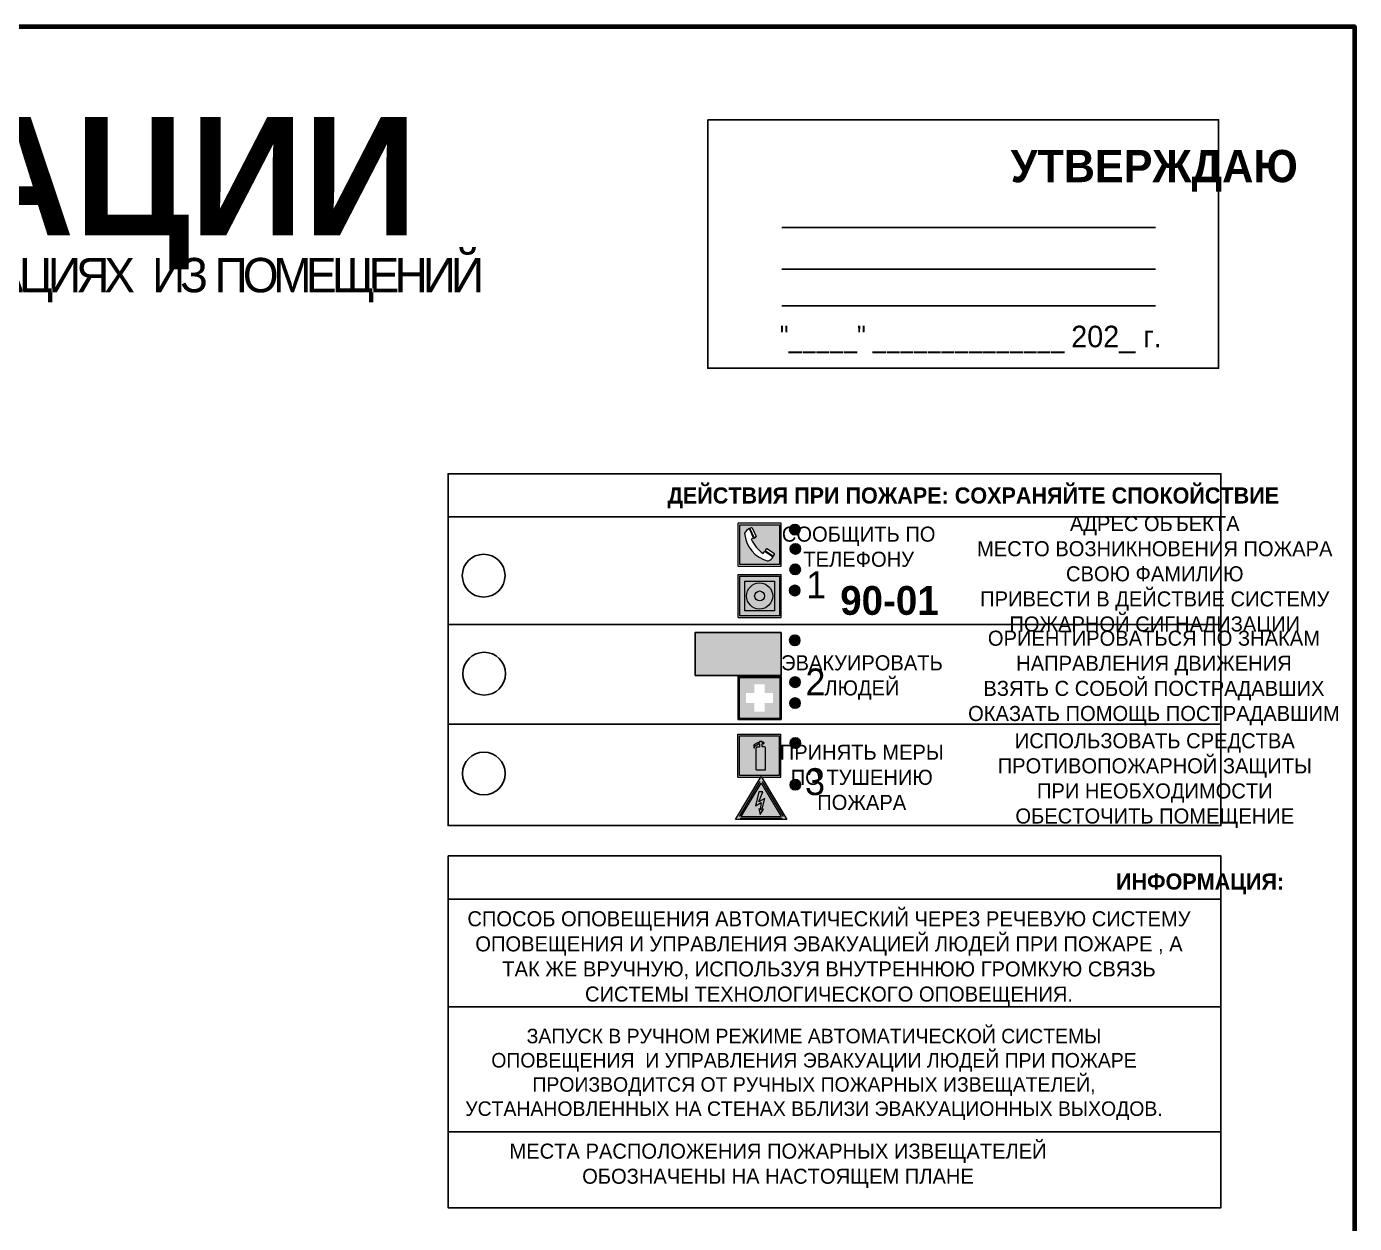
# Model space of a CAD drawing. Header units: millimetres. Extents: x 13810 to 67229, y 12374 to 21950.
# Drawn here: x 29750.9 to 29997.9, y 19256.3 to 19479 of the extents above; entities that cross this region are included whole.
import ezdxf

# ---------------------------------------------------------------- set-up
doc = ezdxf.new("R2010")
doc.units = ezdxf.units.MM
doc.styles.add('обычный', font='arial.ttf')

# ---------------------------------------------------------------- blocks, each defined once
blk = doc.blocks.new('A$C3E6D3DDE')
at = {"lineweight": 5}
h = blk.add_hatch(color=40, dxfattribs=at)
h.paths.add_polyline_path([(24.1, 1.45), (16.46, -11.35), (31.74, -11.35)])
h.paths.add_polyline_path([(24.09, -0.46), (30.03, -10.41), (18.14, -10.41)], flags=16)
h.paths.add_polyline_path([(24.54, -3.08), (23.41, -6.02), (25.13, -5.01), (24.33, -8.5), (24.82, -8.27), (23.79, -9.86), (23.4, -8.04), (23.8, -8.43), (24.04, -6.29), (22.39, -7.25), (23.44, -3.08)], flags=0)
h = blk.add_hatch(color=256, dxfattribs=at)
h.paths.add_polyline_path([(24.37, 0.03, 0.567511), (23.82, 0.03), (17.59, -10.4, 0.582454), (17.86, -10.88), (30.32, -10.88, 0.582149), (30.6, -10.4)])
h.paths.add_polyline_path([(24.09, -0.46), (18.14, -10.41), (30.03, -10.41)], flags=16)
h.paths.add_polyline_path([(24.54, -3.08), (23.41, -6.02), (25.13, -5.01), (24.33, -8.5), (24.82, -8.27), (23.79, -9.86), (23.4, -8.04), (23.8, -8.43), (24.04, -6.29), (22.39, -7.25), (23.44, -3.08)], flags=0)
h = blk.add_hatch(color=40, dxfattribs=at)
h.paths.add_polyline_path([(24.09, -0.46), (18.14, -10.41), (30.03, -10.41)])
h.paths.add_polyline_path([(24.82, -8.27), (23.79, -9.86), (23.4, -8.04), (23.8, -8.43), (24.04, -6.29), (22.39, -7.25), (23.44, -3.08), (24.54, -3.08), (23.41, -6.02), (25.13, -5.01), (24.33, -8.5)], flags=16)
at = {"color": 40, "lineweight": 5}
for p, q in [((16.46, -11.35), (24.1, 1.45)), ((24.1, 1.45), (31.74, -11.35))]:
    blk.add_line(p, q, dxfattribs=at)
at = {"lineweight": 5}
for p, q in [((17.59, -10.4), (23.82, 0.03)), ((24.37, 0.03), (30.6, -10.4)), ((18.14, -10.41), (24.09, -0.46)), ((23.44, -3.08), (22.39, -7.25)), ((23.41, -6.02), (24.54, -3.08)), ((24.54, -3.08), (23.44, -3.08)), ((24.09, -0.46), (30.03, -10.41)), ((22.39, -7.25), (24.04, -6.29)), ((25.13, -5.01), (23.41, -6.02)), ((24.04, -6.29), (23.8, -8.43)), ((24.33, -8.5), (25.13, -5.01)), ((17.86, -10.88), (30.32, -10.88)), ((18.14, -10.41), (30.03, -10.41)), ((23.8, -8.43), (23.4, -8.04)), ((23.4, -8.04), (23.79, -9.86)), ((23.79, -9.86), (24.82, -8.27)), ((24.82, -8.27), (24.33, -8.5))]:
    blk.add_line(p, q, dxfattribs=at)
at = {"color": 50, "lineweight": 5}
blk.add_line((31.74, -11.35), (16.46, -11.35), dxfattribs=at)
blk = doc.blocks.new('A$C456E1F9C')
at = {"lineweight": 5}
h = blk.add_hatch(color=242, dxfattribs=at)
h.paths.add_polyline_path([(0.51, -1.47), (0.51, -13.26), (12.29, -13.26), (12.29, -1.47)])
h.paths.add_polyline_path([(5.42, -4.95, -0.254479), (4.78, -5.4), (3.52, -2.53, -0.209735), (4.23, -2.4)], flags=16)
h.paths.add_polyline_path([(8.53, -8.6), (10.87, -10.17), (10.54, -10.76), (8.03, -9.13, -0.192251)], flags=16)
h.paths.add_polyline_path([(4.61, -5.49, 0.005518), (3.87, -5.72, 0.128647), (7.49, -10.01, 0.00809), (7.83, -9.33), (10.47, -10.97, -0.16736), (8.99, -12.25, -0.327862), (1.95, -3.95, -0.166952), (3.36, -2.62)], flags=16)
at = {"color": 242, "lineweight": 5}
for p, q in [((0, -13.77), (0, -0.97)), ((12.8, -0.97), (0, -0.97)), ((4.61, -5.49), (3.36, -2.62)), ((3.52, -2.53), (4.78, -5.4)), ((4.23, -2.4), (5.42, -4.95)), ((12.8, -13.77), (12.8, -0.97)), ((7.83, -9.33), (10.47, -10.97)), ((8.03, -9.13), (10.54, -10.76)), ((10.81, -10.12), (8.53, -8.6)), ((10.54, -10.76), (10.8, -10.3)), ((10.8, -10.3), (10.81, -10.12)), ((0, -13.77), (12.8, -13.77))]:
    blk.add_line(p, q, dxfattribs=at)
blk.add_lwpolyline([(0.51, -1.47), (12.29, -1.47), (12.29, -13.26), (0.51, -13.26)], close=True, dxfattribs=at)
for centre, radius, start, end in [((4.59, -5.34), 2.99, 114.2845, 152.1974), ((11.12, -3.31), 9.19, 183.9915, 256.6009), ((4.02, -3.27), 0.891, 76.3284, 123.7092), ((14.98, -39.1), 35.17, 107.1487, 108.4135), ((13.86, -0.94), 11.08, 205.5536, 234.8762), ((4.68, -4.59), 0.824, 276.9621, 334.0723), ((-13.31, 0.8), 23.44, 332.5487, 334.4027), ((8.94, -9.5), 0.989, 114.4092, 157.9388), ((7.87, -9.46), 3, 291.9291, 329.9329)]:
    blk.add_arc(centre, radius, start, end, dxfattribs=at)
blk = doc.blocks.new('A$C54414219')
at = {"true_color": 0xffffff}
h = blk.add_hatch(color=7, dxfattribs=at)
h.paths.add_polyline_path([(2.39, -9.45), (2.39, -18.3), (11.23, -18.3), (11.23, -9.45)], flags=0)
h.paths.add_polyline_path([(10.71, -13.87, -1), (2.92, -13.87, -1)], flags=0)
h.paths.add_polyline_path([(8.3, -13.87, -1), (5.33, -13.87, -1)], flags=0)
h.paths.add_polyline_path([(0.41, -7.47), (0.41, -20.27), (13.21, -20.27), (13.21, -7.47)])
h.paths.add_polyline_path([(0.92, -19.77), (12.71, -19.77), (12.71, -7.98), (0.92, -7.98)], flags=16)
h.paths.add_polyline_path([(11.23, -9.45), (11.23, -18.3), (2.39, -18.3), (2.39, -9.45)], flags=0)
at = {"lineweight": 5}
h = blk.add_hatch(color=242, dxfattribs=at)
h.paths.add_polyline_path([(12.71, -7.98), (0.92, -7.98), (0.92, -19.77), (12.71, -19.77)])
h.paths.add_polyline_path([(11.23, -18.3), (2.39, -18.3), (2.39, -9.45), (11.23, -9.45)], flags=16)
h.paths.add_polyline_path([(10.71, -13.87, -1), (2.92, -13.87, -1)], flags=0)
h.paths.add_polyline_path([(8.3, -13.87, -1), (5.33, -13.87, -1)], flags=0)
at = {"true_color": 0xffffff}
h = blk.add_hatch(color=7, dxfattribs=at)
h.paths.add_polyline_path([(2.39, -9.45), (2.39, -18.3), (11.23, -18.3), (11.23, -9.45)])
h.paths.add_polyline_path([(10.71, -13.87, -1), (2.92, -13.87, -1)], flags=16)
h.paths.add_polyline_path([(8.3, -13.87, -1), (5.33, -13.87, -1)], flags=0)
at = {"lineweight": 5}
h = blk.add_hatch(color=242, dxfattribs=at)
h.paths.add_polyline_path([(2.92, -13.87, 1), (10.71, -13.87, 1)])
h.paths.add_polyline_path([(8.3, -13.87, -1), (5.33, -13.87, -1)], flags=16)
at = {"color": 242, "lineweight": 5}
for p, q in [((0.41, -20.27), (0.41, -7.47)), ((0.41, -7.47), (13.21, -7.47)), ((0.41, -7.47), (13.21, -7.47)), ((13.21, -20.27), (13.21, -7.47)), ((0.41, -20.27), (13.21, -20.27))]:
    blk.add_line(p, q, dxfattribs=at)
for points in [[(0.92, -7.98), (12.71, -7.98), (12.71, -19.77), (0.92, -19.77)], [(2.39, -9.45), (11.23, -9.45), (11.23, -18.3), (2.39, -18.3)]]:
    blk.add_lwpolyline(points, close=True, dxfattribs=at)
for radius in [3.89, 1.49]:
    blk.add_circle((6.81, -13.87), radius, dxfattribs=at)
blk = doc.blocks.new('A$C32E8229D')
at = {"true_color": 0xffffff}
blk.add_hatch(color=7, dxfattribs=at).paths.add_polyline_path([(0, 0), (0, -8), (16, -8), (16, 0)])
h = blk.add_hatch(color=126)
h.paths.add_polyline_path([(0.2, -0.2), (15.8, -0.2), (15.8, -7.8), (0.2, -7.8)])
h.paths.add_polyline_path([(13.49, -2.05), (12.08, -2.05), (11.37, -2.63, 0.162397), (11.29, -2.84), (11.29, -3.63), (10.35, -3.63), (10.35, -4.05), (11.68, -4.05), (11.68, -3.48), (12.26, -4.28), (11.29, -5.1), (11.29, -6.78), (11.85, -6.78), (11.85, -5.44), (12.8, -4.64), (12.8, -5.94), (14.46, -5.94), (14.46, -5.39), (13.45, -5.39), (13.45, -3.97), (12.46, -2.59), (13.15, -2.59), (13.69, -3.34), (14.18, -3)], flags=16)
h.paths.add_polyline_path([(10.74, -1.82, 1), (11.8, -1.82, 1)], flags=16)
h.paths.add_polyline_path([(9.39, -3.59), (5.99, -3.59), (6.56, -3.03), (5.91, -3.03), (5.1, -3.83), (5.91, -4.64), (6.56, -4.64), (5.99, -4.09), (9.39, -4.09)], flags=16)
h.paths.add_polyline_path([(4.29, -1.08), (1.72, -1.08), (1.72, -6.6), (4.29, -6.6)], flags=16)
at = {"color": 126}
blk.add_lwpolyline([(16, -8), (0, -8), (0, 0), (16, 0)], close=True, dxfattribs=at)
blk = doc.blocks.new('A$C18900ED3')
h = blk.add_hatch(color=126)
h.paths.add_polyline_path([(-0.18, -0.18), (-7.02, -0.18), (-7.02, -7.02), (-0.18, -7.02)])
h.paths.add_polyline_path([(-5.89, -4.46), (-5.89, -2.77), (-4.46, -2.77), (-4.46, -1.31), (-2.77, -1.31), (-2.77, -2.77), (-1.33, -2.77), (-1.33, -4.46), (-2.77, -4.46), (-2.77, -5.89), (-4.46, -5.89), (-4.46, -4.46)], flags=16)
at = {"color": 126}
for p, q in [((-7.2, 0), (-7.2, -7.2)), ((0, 0), (-7.2, 0)), ((0, -7.2), (0, 0)), ((-7.02, -7.02), (-7.02, -0.18)), ((-7.02, -0.18), (-0.18, -0.18)), ((-0.18, -0.18), (-0.18, -7.02)), ((-7.2, -7.2), (0, -7.2)), ((-0.18, -7.02), (-7.02, -7.02))]:
    blk.add_line(p, q, dxfattribs=at)
blk = doc.blocks.new('A$C3AD82952')
at = {"true_color": 0xf5f5ff}
h = blk.add_hatch(color=7, dxfattribs=at)
h.dxf.hatch_style = 1
h.paths.add_polyline_path([(8.21, 8.73, 0.414214), (7.89, 9.05), (7.22, 9.05), (7.22, 9.92), (7.59, 9.92, 1), (7.57, 10.36), (7.22, 10.36), (7.22, 10.6), (6.43, 10.6), (6.43, 10.36), (6.01, 10.36), (4.74, 9.59), (4.74, 8.69), (4.98, 8.73), (4.98, 9.26), (6.12, 9.91), (6.43, 9.91), (6.43, 9.05), (5.76, 9.05, 0.414214), (5.44, 8.73), (5.44, 2.2), (8.21, 2.2)], flags=0)
h.paths.add_polyline_path([(12.8, 12.8), (0, 12.8), (0, 0), (12.8, 0)])
h.paths.add_polyline_path([(0.51, 12.29), (12.29, 12.29), (12.29, 0.51), (0.51, 0.51)], flags=16)
h.paths.add_polyline_path([(4.74, 9.59), (6.01, 10.36), (6.43, 10.36), (6.43, 10.6), (7.22, 10.6), (7.22, 10.36), (7.59, 10.36, -0.94586), (7.59, 9.92), (7.22, 9.92), (7.22, 9.05), (7.89, 9.05, -0.414214), (8.21, 8.73), (8.21, 2.2), (5.44, 2.2), (5.44, 8.73, -0.414214), (5.76, 9.05), (6.43, 9.05), (6.43, 9.91), (6.12, 9.91), (4.98, 9.26), (4.98, 8.73), (4.74, 8.69)], flags=0)
h = blk.add_hatch(color=242)
h.dxf.hatch_style = 1
h.paths.add_polyline_path([(12.29, 12.29), (0.51, 12.29), (0.51, 0.51), (12.29, 0.51)])
h.paths.add_polyline_path([(4.74, 8.69), (4.74, 9.59), (6.01, 10.36), (6.43, 10.36), (6.43, 10.6), (7.22, 10.6), (7.22, 10.36), (7.59, 10.36, -0.94586), (7.59, 9.92), (7.22, 9.92), (7.22, 9.05), (7.89, 9.05, -0.414214), (8.21, 8.73), (8.21, 2.2), (5.44, 2.2), (5.44, 8.73, -0.414214), (5.76, 9.05), (6.43, 9.05), (6.43, 9.91), (6.12, 9.91), (4.98, 9.26), (4.98, 8.73)], flags=16)
h = blk.add_hatch(color=7, dxfattribs=at)
h.dxf.hatch_style = 1
h.paths.add_polyline_path([(8.21, 8.73, 0.414214), (7.89, 9.05), (7.22, 9.05), (7.22, 9.92), (7.59, 9.92, 1), (7.57, 10.36), (7.22, 10.36), (7.22, 10.6), (6.43, 10.6), (6.43, 10.36), (6.01, 10.36), (4.74, 9.59), (4.74, 8.69), (4.98, 8.73), (4.98, 9.26), (6.12, 9.91), (6.43, 9.91), (6.43, 9.05), (5.76, 9.05, 0.414214), (5.44, 8.73), (5.44, 2.2), (8.21, 2.2)])
at = {"color": 242, "lineweight": 5}
for p, q in [((0, 0), (0, 12.8)), ((0, 12.8), (12.8, 12.8)), ((12.8, 0), (12.8, 12.8)), ((6.01, 10.36), (4.74, 9.59)), ((4.74, 9.59), (4.74, 8.69)), ((4.74, 8.69), (4.98, 8.73)), ((4.98, 9.26), (6.12, 9.91)), ((4.98, 8.73), (4.98, 9.26)), ((5.44, 2.2), (5.44, 8.73)), ((5.76, 9.05), (6.43, 9.05)), ((6.01, 10.36), (6.43, 10.36)), ((6.12, 9.91), (6.43, 9.91)), ((7.22, 10.6), (6.43, 10.6)), ((6.43, 10.6), (6.43, 10.36)), ((6.43, 9.91), (6.43, 9.05)), ((7.22, 10.36), (7.22, 10.6)), ((7.59, 10.36), (7.22, 10.36)), ((7.22, 9.05), (7.22, 9.92)), ((7.59, 9.92), (7.22, 9.92)), ((7.89, 9.05), (7.22, 9.05)), ((8.21, 2.2), (8.21, 8.73)), ((0, 0), (12.8, 0)), ((5.44, 2.2), (8.21, 2.2))]:
    blk.add_line(p, q, dxfattribs=at)
blk.add_lwpolyline([(0.51, 12.29), (12.29, 12.29), (12.29, 0.51), (0.51, 0.51)], close=True, dxfattribs=at)
for centre, radius, start, end in [((5.76, 8.73), 0.32, 90, 180), ((7.58, 10.14), 0.223, 273.1875, 86.8125), ((7.89, 8.73), 0.32, 0, 90)]:
    blk.add_arc(centre, radius, start, end, dxfattribs=at)

msp = doc.modelspace()

# ---------------------------------------------------------------- hatches: boundary and pattern name
at = {"lineweight": 0}
h = msp.add_hatch(color=256, dxfattribs=at)
h.dxf.hatch_style = 1
h.paths.add_polyline_path([(29892.81, 19385.41, 1), (29894.74, 19385.41, 1)])
h = msp.add_hatch(color=256, dxfattribs=at)
h.dxf.hatch_style = 1
h.paths.add_polyline_path([(29892.92, 19381.82, 1), (29894.85, 19381.82, 1)])
h = msp.add_hatch(color=256, dxfattribs=at)
h.dxf.hatch_style = 1
h.paths.add_polyline_path([(29892.88, 19378.01, 1), (29894.81, 19378.01, 1)])
h = msp.add_hatch(color=256, dxfattribs=at)
h.dxf.hatch_style = 1
h.paths.add_polyline_path([(29892.8, 19374.08, 1), (29894.73, 19374.08, 1)])
h = msp.add_hatch(color=256, dxfattribs=at)
h.dxf.hatch_style = 1
h.paths.add_polyline_path([(29892.81, 19364.81, 1), (29894.74, 19364.81, 1)])
h = msp.add_hatch(color=256, dxfattribs=at)
h.dxf.hatch_style = 1
h.paths.add_polyline_path([(29892.85, 19357.03, 1), (29894.78, 19357.03, 1)])
h = msp.add_hatch(color=256, dxfattribs=at)
h.dxf.hatch_style = 1
h.paths.add_polyline_path([(29892.84, 19353.13, 1), (29894.77, 19353.13, 1)])
h = msp.add_hatch(color=256, dxfattribs=at)
h.dxf.hatch_style = 1
h.paths.add_polyline_path([(29892.9, 19345.71, 1), (29894.83, 19345.71, 1)])
h = msp.add_hatch(color=256, dxfattribs=at)
h.dxf.hatch_style = 1
h.paths.add_polyline_path([(29892.9, 19337.94, 1), (29894.84, 19337.94, 1)])

# ---------------------------------------------------------------- linework, layer by layer
at = {"color": 2, "lineweight": 100}
msp.add_lwpolyline([(29397.88, 19478.98), (29997.88, 19478.98), (29997.88, 19083.98), (29397.88, 19083.98)], close=True, dxfattribs=at)
for points in [[(29877.59, 19461.63), (29972.6, 19461.63), (29972.6, 19415.42), (29877.59, 19415.42)], [(29829.27, 19387.76), (29973.04, 19387.76), (29973.04, 19395.81), (29829.27, 19395.81)], [(29829.27, 19387.76), (29973.04, 19387.76), (29973.04, 19330.36), (29829.27, 19330.36)]]:
    msp.add_lwpolyline(points, close=True)
for points in [[(29891.35, 19441.58), (29960.87, 19441.58)], [(29891.35, 19433.82), (29960.87, 19433.82)], [(29891.35, 19427.03), (29960.87, 19427.03)], [(29887.69, 19367.77), (29829.27, 19367.77), (29973.04, 19367.77)], [(29887.69, 19349.19), (29829.27, 19349.19), (29973.04, 19349.19)]]:
    msp.add_lwpolyline(points)
at = {"color": 0}
msp.add_lwpolyline([(29829.27, 19324.7), (29973.04, 19324.7), (29973.04, 19259.25), (29829.27, 19259.25)], close=True, dxfattribs=at)
for points in [[(29829.27, 19316.65), (29973.04, 19316.65)], [(29829.27, 19296.65), (29973.04, 19296.65)], [(29829.27, 19273.4), (29973.04, 19273.4)]]:
    msp.add_lwpolyline(points, dxfattribs=at)
for centre, radius in [((29893.78, 19385.41), 0.966), ((29835.89, 19376.84), 3.98), ((29893.88, 19381.82), 0.966), ((29893.84, 19378.01), 0.966), ((29893.76, 19374.08), 0.966), ((29893.77, 19364.81), 0.966), ((29835.99, 19358.61), 3.98), ((29893.81, 19357.03), 0.966), ((29893.81, 19353.13), 0.966), ((29893.87, 19345.71), 0.966), ((29835.93, 19340.03), 3.98), ((29893.87, 19337.94), 0.966)]:
    msp.add_circle(centre, radius)

# ---------------------------------------------------------------- block references
for name, p, xscale, yscale, zscale in [('A$C456E1F9C', (29883.22, 19387.22), 0.625, 0.625, 0.625), ('A$C54414219', (29882.97, 19381.73), 0.625, 0.625, 0.625), ('A$C18900ED3', (29891.22, 19358.09), 1.111111111007631, 1.111111111007631, 1.111111111007631), ('A$C3AD82952', (29883.17, 19339.36), 0.625, 0.625, 0.625), ('A$C3E6D3DDE', (29872.46, 19338.55), 0.625, 0.625, 0.625)]:
    msp.add_blockref(name, p, dxfattribs=dict(xscale=xscale, yscale=yscale, zscale=zscale))
at = {"xscale": -1}
msp.add_blockref('A$C32E8229D', (29891.22, 19366.24), dxfattribs=at)

# ---------------------------------------------------------------- texts
at = {"lineweight": 0, "style": 'обычный'}
for s, insert, char_height, width, attachment_point in [('{\\fProxima Nova Rg|b1|i0|c204|p2;ПЛАН ЭВАКУАЦИИ}', (29546.37, 19462.16), 22, 493.8901, 1), ('\\pi-18,l18,t18;{\\fProxima Nova Rg|b1|i0|c204|p2;УТВЕРЖДАЮ\\H1.1997x; }', (29960.63, 19452.16), 6, 126.6484, 5), ('{\\fArial Narrow|b0|i0|c204|p34;"_____" ______________ \\fProxima Nova Rg|b0|i0|c204|p2;202_ г. }', (29926.5, 19420.75), 4, 78.6503, 5), ('{\\fProxima Nova Rg|b1|i0|c204|p2;ДЕЙСТВИЯ ПРИ ПОЖАРЕ: СОХРАНЯЙТЕ СПОКОЙСТВИЕ\\H1.6644x; }', (29926.98, 19391.32), 3, 175.1736, 5), ('{\\fProxima Nova Rg|b0|i0|c204|p2;СООБЩИТЬ ПО \\PТЕЛЕФОНУ}', (29905.65, 19382.21), 2.8, 126.6484, 5), ('\\pi-8.4,l8.4,t8.4;{\\fProxima Nova Rg|b0|i0|c204|p2;АДРЕС ОБЪЕКТА\\PМЕСТО ВОЗНИКНОВЕНИЯ ПОЖАРА \\PСВОЮ ФАМИЛИЮ\\PПРИВЕСТИ В ДЕЙСТВИЕ СИСТЕМУ \\PПОЖАРНОЙ СИГНАЛИЗАЦИИ}', (29960.73, 19376.78), 2.8, 126.6484, 5), ('{\\fProxima Nova Rg|b0|i0|c204|p2;1\\H1.1667x; }', (29897.76, 19375.15), 5, 126.6484, 5), ('{\\fProxima Nova Rg|b1|i0|c204|p2;\\H1.0714x;90-01\\fProxima Nova Rg|b0|i0|c204|p2;\\H0.93331x; \\H1.3449x; }', (29911.38, 19372.19), 5, 126.6484, 5), ('\\pi-8.4,l8.4,t8.4;{\\fProxima Nova Rg|b0|i0|c204|p2;ОРИЕНТИРОВАТЬСЯ ПО ЗНАКАМ \\PНАПРАВЛЕНИЯ ДВИЖЕНИЯ\\PВЗЯТЬ С СОБОЙ ПОСТРАДАВШИХ\\PОКАЗАТЬ ПОМОЩЬ ПОСТРАДАВШИМ}', (29960.58, 19357.8), 2.8, 126.6484, 5), ('{\\fProxima Nova Rg|b0|i0|c204|p2;ЭВАКУИРОВАТЬ \\PЛЮДЕЙ}', (29906.26, 19357.89), 2.8, 126.6484, 5), ('{\\fProxima Nova Rg|b0|i0|c204|p2;2\\H1.1967x; }', (29897.61, 19357.07), 5, 126.6484, 5), ('\\pi-8.4,l8.4,t8.4;{\\fProxima Nova Rg|b0|i0|c204|p2;ИСПОЛЬЗОВАТЬ СРЕДСТВА \\PПРОТИВОПОЖАРНОЙ ЗАЩИТЫ \\PПРИ НЕОБХОДИМОСТИ \\PОБЕСТОЧИТЬ ПОМЕЩЕНИЕ}', (29960.74, 19338.73), 2.8, 126.6484, 5), ('{\\fProxima Nova Rg|b0|i0|c204|p2;ПРИНЯТЬ МЕРЫ \\PПО ТУШЕНИЮ \\PПОЖАРА}', (29906.22, 19339.31), 2.8, 126.6484, 5), ('{\\fProxima Nova Rg|b0|i0|c204|p2;3\\H1.1967x; }', (29897.54, 19338.49), 5, 126.6484, 5), ('{\\fProxima Nova Rg|b1|i0|c204|p2;ИНФОРМАЦИЯ:\\H1.1997x; }', (29969.17, 19319.51), 3, 175.1736, 5), ('{\\fProxima Nova Rg|b0|i0|c204|p2;СПОСОБ ОПОВЕЩЕНИЯ АВТОМАТИЧЕСКИЙ ЧЕРЕЗ РЕЧЕВУЮ СИСТЕМУ ОПОВЕЩЕНИЯ И УПРАВЛЕНИЯ ЭВАКУАЦИЕЙ ЛЮДЕЙ ПРИ ПОЖАРЕ , А ТАК ЖЕ ВРУЧНУЮ, ИСПОЛЬЗУЯ ВНУТРЕННЮЮ ГРОМКУЮ СВЯЗЬ СИСТЕМЫ ТЕХНОЛОГИЧЕСКОГО ОПОВЕЩЕНИЯ.}', (29900.13, 19305.61), 2.8, 137.0334, 5), ('{\\fProxima Nova Rg|b0|i0|c204|p2;\\P\\pt8.1;ЗАПУСК В РУЧНОМ РЕЖИМЕ АВТОМАТИЧЕСКОЙ СИСТЕМЫ ОПОВЕЩЕНИЯ  И УПРАВЛЕНИЯ ЭВАКУАЦИИ ЛЮДЕЙ ПРИ ПОЖАРЕ ПРОИЗВОДИТСЯ ОТ РУЧНЫХ ПОЖАРНЫХ ИЗВЕЩАТЕЛЕЙ, УСТАНАНОВЛЕННЫХ НА СТЕНАХ ВБЛИЗИ ЭВАКУАЦИОННЫХ ВЫХОДОВ. }', (29897.34, 19286.31), 2.7, 131.4512, 5), ('\\pt8.4;{\\fProxima Nova Rg|b0|i0|c204|p2;\\PМЕСТА РАСПОЛОЖЕНИЯ ПОЖАРНЫХ ИЗВЕЩАТЕЛЕЙ ОБОЗНАЧЕНЫ НА НАСТОЯЩЕМ ПЛАНЕ}', (29890.65, 19269.39), 2.8, 118.5618, 5)]:
    msp.add_mtext(s, dxfattribs=dict(at, insert=insert, char_height=char_height, width=width, attachment_point=attachment_point))
at = {"color": 0, "lineweight": 0, "insert": (29697.57, 19436.12), "char_height": 8, "width": 449.2158, "attachment_point": 5, "style": 'обычный'}
msp.add_mtext('{\\fArial Black|b1|i0|c204|p34;\\H2x;\\T0.85;  \\fArial Narrow|b0|i0|c204|p34;\\H0.8x;\\W0.9;\\P\\fProxima Nova Rg|b0|i0|c204|p2;\\H0.5x;\\W1;\\C256;ПРИ ПОЖАРЕ  ИЛИ ДРУГИХ ЧРЕЗВЫЧАЙНЫХ СИТУАЦИЯХ  ИЗ ПОМЕЩЕНИЙ \\fProxima Nova Rg|b1|i0|c204|p2;\\H1.25x;\\PЦПУ КАЦ инв. №30025}', dxfattribs=at)

doc.saveas('drawing.dxf')
